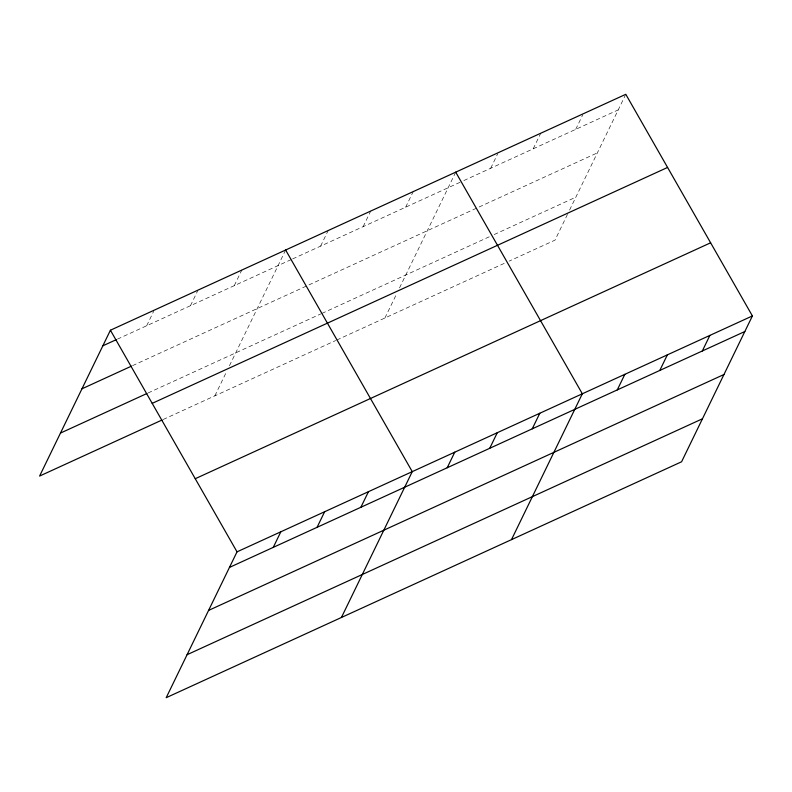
<?xml version="1.0" encoding="UTF-8"?>
<svg xmlns="http://www.w3.org/2000/svg" width="792" height="792" viewBox="0 0 792 792"><rect width="100%" height="100%" fill="white"/><g stroke="black" fill="none" stroke-linecap="round" stroke-linejoin="round"><path stroke-width="0.59" stroke-dasharray="3.96 2.97" d="M146.659 325.75L153.717 311.207M190.466 305.702L197.525 291.149M234.274 285.645L241.837 270.062M214.83 395.852L226.829 371.141M229.442 365.765L285.645 250.015M320.602 246.134L328.165 230.551M363.112 226.67L370.686 211.088M405.633 207.207L413.206 191.624M384.902 318.008L396.386 294.367M399.514 287.912L455.717 172.161M490.674 168.28L497.732 153.737M533.194 148.817L540.758 133.234M575.705 129.353L582.773 114.81M567.498 214.365L554.974 240.154L509.098 261.152M569.587 210.058L625.294 95.347M117.454 339.125L291.505 259.449M292.624 258.935L462.696 181.081M463.815 180.576L618.225 109.89M132.521 365.656L597.356 152.876M148.084 392.971L320.74 313.939M321.859 313.434L489.694 236.6M494.168 234.561L575.853 197.168M163.162 419.503L335.669 340.54M336.788 340.025L504.623 263.201"/><path stroke-width="1.19" d="M752.4 315.939L237.026 551.846L166.201 697.693L681.585 461.776L752.4 315.939L625.799 94.307L110.415 330.224L39.6 476.061L162.033 420.017M273.26 547.381L280.833 531.798M317.067 527.323L324.641 511.741M360.875 507.276L368.448 491.693M341.431 617.483L412.256 471.636L285.645 250.015M447.203 467.755L454.766 452.173M489.723 448.292L497.287 432.709M532.244 428.828L539.807 413.246M511.503 539.629L582.328 393.782L455.717 172.161M617.275 389.912L624.848 374.319M659.795 370.448L667.359 354.856M702.316 350.985L709.879 335.402M102.851 345.807L116.335 339.639M81.982 388.793L131.403 366.171M60.469 433.075L146.965 393.485M152.203 403.356L667.577 167.449M195.248 478.714L710.622 242.797M229.452 567.428L744.836 331.521M208.583 610.414L723.957 374.507M187.08 654.707L702.454 418.79M110.415 330.224L237.026 551.846"/></g></svg>
